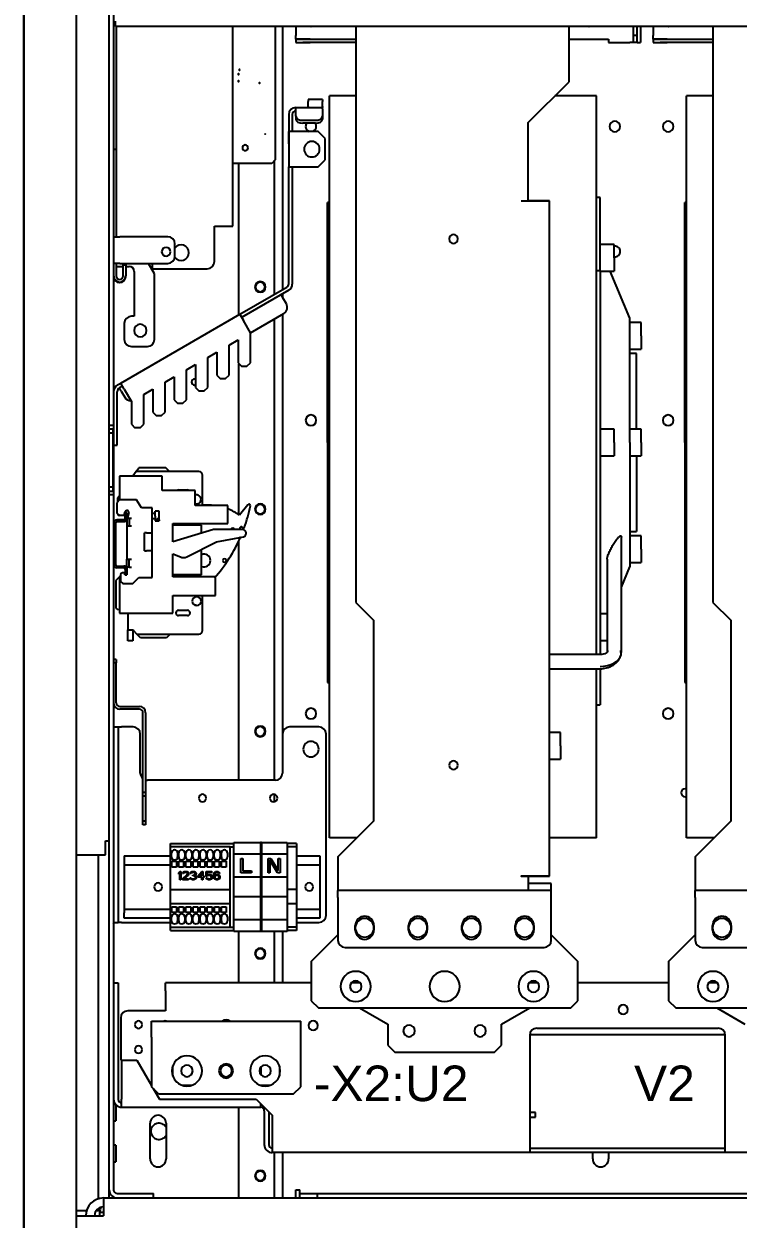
# Model space of a CAD drawing. Header units: inches. Extents: x 0 to 420, y 0 to 297.
# Drawn here: x 267.1 to 299.3, y 97 to 150.8 of the extents above; entities that cross this region are included whole.
import ezdxf
from ezdxf.enums import TextEntityAlignment as Align

# ---------------------------------------------------------------- set-up
doc = ezdxf.new("R2010")
doc.units = ezdxf.units.IN
doc.layers.add('Default', color=7, linetype='Continuous')
doc.layers.add('DV1_Default', color=7, linetype='Continuous')
doc.styles.add('SEACAD_arial_ttf', font='arial.ttf', dxfattribs={"height": 0.2})

# ---------------------------------------------------------------- blocks, each defined once
blk = doc.blocks.new('SE')
at = {"layer": 'DV1_Default', "color": 7, "linetype": 'Continuous', "ltscale": 25.4}
for p, q in [((267.145, 63.492), (267.145, 238.772)), ((267.145, 238.772), (267.145, 63.492)), ((267.145, 63.492), (267.145, 238.772)), ((267.145, 63.492), (267.145, 238.772)), ((267.145, 238.772), (267.145, 63.492)), ((269.505, 69.572), (269.505, 232.692)), ((270.985, 132.692), (270.985, 208.963)), ((271.185, 208.963), (271.185, 132.692)), ((271.265, 150.652), (271.265, 150.892)), ((327.265, 150.652), (271.265, 150.652)), ((271.305, 150.652), (271.305, 145.116)), ((276.553, 141.676), (276.553, 150.652)), ((278.461, 150.652), (278.461, 144.652)), ((278.785, 150.652), (278.785, 138.81)), ((279.385, 150.652), (279.385, 150.252)), ((282.081, 150.652), (282.081, 124.732)), ((291.681, 148.172), (291.681, 150.652)), ((294.585, 150.252), (294.585, 150.652)), ((294.745, 149.932), (294.745, 150.652)), ((294.905, 150.652), (294.905, 149.932)), ((295.465, 150.652), (295.465, 150.252)), ((298.161, 150.652), (298.161, 124.732)), ((279.385, 150.092), (279.385, 150.252)), ((279.385, 150.092), (279.385, 149.932)), ((279.385, 150.092), (279.385, 150.092)), ((279.705, 150.092), (282.081, 150.092)), ((291.681, 150.092), (293.465, 150.092)), ((293.465, 150.092), (293.465, 149.932)), ((294.745, 150.252), (294.585, 150.252)), ((294.585, 149.932), (294.585, 150.252)), ((295.465, 150.092), (295.465, 150.252)), ((295.465, 150.092), (295.465, 149.932)), ((295.465, 150.092), (295.465, 150.092)), ((295.785, 150.092), (298.161, 150.092)), ((282.081, 149.932), (279.705, 149.932)), ((293.465, 149.932), (294.425, 149.932)), ((294.585, 149.932), (294.425, 149.932)), ((294.745, 149.932), (294.585, 149.932)), ((294.745, 149.932), (294.745, 149.932)), ((294.745, 149.932), (294.905, 149.932)), ((298.161, 149.932), (295.785, 149.932)), ((289.841, 146.332), (291.681, 148.172)), ((282.081, 147.532), (280.893, 147.532)), ((280.893, 136.732), (280.893, 147.532)), ((292.917, 147.532), (291.041, 147.532)), ((292.917, 136.732), (292.917, 147.532)), ((298.161, 147.532), (296.973, 147.532)), ((296.973, 136.732), (296.973, 147.532)), ((279.385, 147.012), (280.585, 147.012)), ((279.385, 146.954), (279.385, 147.012)), ((279.385, 146.616), (279.385, 146.954)), ((280.585, 147.372), (279.945, 147.372)), ((279.945, 147.372), (279.945, 147.278)), ((279.945, 147.059), (279.945, 147.278)), ((279.945, 147.059), (279.945, 147.012)), ((280.585, 147.372), (280.585, 147.278)), ((280.585, 147.059), (280.585, 147.278)), ((280.585, 147.059), (280.585, 147.012)), ((280.585, 146.954), (280.585, 147.012)), ((280.585, 146.954), (280.585, 146.616)), ((279.065, 146.692), (279.065, 145.372)), ((279.225, 146.692), (279.225, 145.932)), ((279.385, 146.616), (279.385, 146.485)), ((280.265, 146.432), (279.705, 146.432)), ((280.585, 146.616), (280.585, 146.485)), ((289.841, 142.812), (289.841, 146.332)), ((279.385, 145.932), (279.065, 145.932)), ((279.065, 145.372), (279.065, 145.932)), ((280.385, 145.932), (279.385, 145.932)), ((280.265, 146.301), (279.705, 146.301)), ((280.705, 145.612), (280.385, 145.932)), ((279.065, 145.372), (279.065, 144.332)), ((280.705, 144.652), (280.705, 145.612)), ((271.305, 145.116), (271.185, 145.116)), ((271.305, 145.116), (271.305, 144.956)), ((271.305, 144.956), (271.305, 141.196)), ((278.301, 144.492), (276.553, 144.492)), ((276.825, 137.679), (276.825, 144.492)), ((278.461, 144.652), (278.301, 144.492)), ((278.425, 138.602), (278.425, 144.616)), ((279.065, 144.332), (279.385, 144.332)), ((279.065, 139.064), (279.065, 144.332)), ((279.225, 144.332), (279.225, 139.064)), ((279.385, 144.332), (280.385, 144.332)), ((280.385, 144.332), (280.705, 144.652)), ((280.813, 131.932), (280.813, 142.732)), ((280.893, 142.732), (280.813, 142.732)), ((290.161, 142.812), (289.841, 142.812)), ((289.841, 142.812), (290.161, 142.812)), ((290.801, 142.812), (290.481, 142.812)), ((290.481, 142.812), (290.481, 142.812)), ((290.801, 112.412), (290.801, 142.812)), ((290.801, 142.812), (290.801, 142.812)), ((293.077, 142.957), (292.917, 142.957)), ((293.077, 139.659), (293.077, 142.957)), ((296.893, 131.932), (296.893, 142.732)), ((296.973, 142.732), (296.893, 142.732)), ((275.721, 140.076), (275.721, 141.676)), ((275.721, 141.676), (276.281, 141.676)), ((276.281, 141.676), (276.553, 141.676)), ((271.185, 141.196), (271.465, 141.196)), ((273.625, 141.196), (271.465, 141.196)), ((273.945, 140.316), (273.945, 140.876)), ((293.717, 140.846), (293.077, 140.846)), ((293.717, 140.246), (293.717, 140.846)), ((271.465, 139.996), (271.185, 139.996)), ((271.305, 139.996), (271.305, 139.428)), ((271.465, 139.996), (273.625, 139.996)), ((271.609, 139.924), (271.729, 139.924)), ((271.609, 139.428), (271.609, 139.924)), ((271.729, 139.924), (271.729, 139.428)), ((273.025, 139.517), (272.748, 139.996)), ((272.921, 139.996), (272.921, 139.756)), ((293.717, 140.246), (293.717, 139.646)), ((271.305, 139.852), (271.465, 139.852)), ((271.465, 139.852), (271.609, 139.852)), ((271.729, 139.852), (271.889, 139.852)), ((271.729, 139.396), (271.729, 139.428)), ((272.105, 139.636), (272.105, 137.612)), ((272.921, 139.756), (275.401, 139.756)), ((273.025, 136.572), (273.025, 139.517)), ((293.077, 139.659), (292.917, 139.659)), ((293.077, 139.659), (293.077, 122.387)), ((293.077, 139.646), (293.717, 139.646)), ((294.421, 137.532), (293.533, 139.646)), ((271.465, 139.132), (271.449, 139.132)), ((276.866, 137.702), (278.985, 138.926)), ((279.065, 138.787), (276.946, 137.564)), ((278.799, 138.449), (278.719, 138.588)), ((278.785, 138.626), (278.785, 138.475)), ((278.959, 138.172), (278.799, 138.449)), ((277.346, 136.871), (278.842, 137.735)), ((271.503, 134.606), (276.866, 137.702)), ((271.665, 137.292), (271.665, 136.572)), ((272.105, 137.612), (271.985, 137.612)), ((276.866, 137.702), (277.026, 137.425)), ((277.346, 136.871), (277.026, 137.425)), ((278.425, 116.732), (278.425, 137.494)), ((278.785, 137.702), (278.785, 118.812)), ((294.421, 131.932), (294.421, 137.532)), ((294.925, 137.332), (294.421, 137.332)), ((294.925, 136.732), (294.925, 137.332)), ((277.346, 135.523), (277.346, 136.871)), ((280.893, 135.614), (280.893, 136.732)), ((292.917, 135.614), (292.917, 136.732)), ((294.925, 136.732), (294.925, 136.132)), ((296.973, 135.614), (296.973, 136.732)), ((271.985, 136.252), (272.705, 136.252)), ((276.383, 136.315), (276.783, 136.546)), ((276.383, 134.968), (276.383, 136.315)), ((276.783, 136.546), (276.783, 135.523)), ((294.421, 136.132), (294.925, 136.132)), ((275.423, 135.761), (275.823, 135.992)), ((275.423, 134.413), (275.423, 135.761)), ((275.823, 135.992), (275.823, 134.968)), ((280.893, 129.532), (280.893, 135.614)), ((292.917, 129.532), (292.917, 135.614)), ((294.725, 135.932), (294.421, 135.932)), ((294.725, 132.532), (294.725, 135.932)), ((296.973, 129.532), (296.973, 135.614)), ((274.463, 135.207), (274.863, 135.438)), ((274.463, 133.859), (274.463, 135.207)), ((274.863, 135.438), (274.863, 134.413)), ((276.783, 135.523), (276.943, 135.363)), ((276.825, 128.679), (276.825, 135.482)), ((276.943, 135.363), (277.186, 135.363)), ((277.186, 135.363), (277.346, 135.523)), ((271.365, 134.526), (271.503, 134.606)), ((271.663, 134.329), (271.503, 134.606)), ((273.503, 134.653), (273.903, 134.884)), ((273.503, 133.305), (273.503, 134.653)), ((273.903, 134.884), (273.903, 133.859)), ((275.823, 134.968), (275.983, 134.808)), ((275.983, 134.808), (276.223, 134.808)), ((276.223, 134.808), (276.383, 134.968)), ((271.345, 131.815), (271.345, 134.215)), ((271.583, 134.468), (271.445, 134.388)), ((271.525, 134.249), (271.445, 134.388)), ((271.525, 134.249), (271.685, 133.972)), ((271.663, 134.329), (271.983, 133.775)), ((272.543, 134.098), (272.943, 134.329)), ((272.543, 132.751), (272.543, 134.098)), ((272.943, 134.329), (272.943, 133.305)), ((274.863, 134.413), (275.023, 134.253)), ((275.023, 134.253), (275.263, 134.253)), ((275.263, 134.253), (275.423, 134.413)), ((271.983, 133.775), (271.983, 132.751)), ((273.903, 133.859), (274.063, 133.699)), ((274.063, 133.699), (274.303, 133.699)), ((274.303, 133.699), (274.463, 133.859)), ((272.943, 133.305), (273.103, 133.145)), ((273.103, 133.145), (273.343, 133.145)), ((273.343, 133.145), (273.503, 133.305)), ((271.185, 132.692), (270.985, 132.692)), ((270.985, 132.532), (270.985, 132.692)), ((270.985, 132.348), (270.985, 132.532)), ((271.145, 132.532), (270.985, 132.532)), ((270.985, 129.916), (270.985, 132.348)), ((271.145, 132.348), (270.985, 132.348)), ((271.145, 132.548), (271.185, 132.548)), ((271.145, 132.548), (271.145, 132.532)), ((271.145, 132.532), (271.145, 132.348)), ((271.145, 132.348), (271.145, 129.916)), ((271.185, 132.692), (271.185, 132.548)), ((271.185, 132.548), (271.185, 129.716)), ((271.983, 132.751), (272.143, 132.591)), ((272.383, 132.591), (272.143, 132.591)), ((272.383, 132.591), (272.543, 132.751)), ((293.717, 132.532), (293.077, 132.532)), ((293.717, 131.932), (293.717, 132.532)), ((294.925, 132.532), (294.421, 132.532)), ((294.925, 131.932), (294.925, 132.532)), ((271.185, 131.815), (271.345, 131.815)), ((280.813, 131.932), (280.813, 121.132)), ((293.717, 131.932), (293.717, 131.332)), ((294.421, 131.932), (294.421, 126.332)), ((294.925, 131.932), (294.925, 131.332)), ((296.893, 131.932), (296.893, 121.132)), ((293.077, 131.332), (293.717, 131.332)), ((294.421, 131.332), (294.925, 131.332)), ((294.725, 131.332), (294.725, 127.932)), ((272.201, 130.624), (272.319, 130.793)), ((273.528, 130.793), (272.319, 130.793)), ((273.697, 130.624), (273.528, 130.793)), ((273.369, 130.412), (271.449, 130.412)), ((271.449, 130.412), (271.449, 129.348)), ((272.201, 130.624), (272.053, 130.412)), ((275.025, 130.624), (272.201, 130.624)), ((273.369, 129.772), (273.369, 130.412)), ((275.185, 129.11), (275.185, 130.464)), ((271.145, 129.916), (270.985, 129.916)), ((270.985, 129.732), (270.985, 129.916)), ((271.145, 129.732), (270.985, 129.732)), ((270.985, 129.572), (270.985, 129.732)), ((271.145, 129.916), (271.145, 129.732)), ((271.145, 129.732), (271.145, 129.716)), ((271.185, 129.716), (271.145, 129.716)), ((271.185, 129.716), (271.185, 129.572)), ((274.849, 129.772), (273.369, 129.772)), ((274.105, 129.796), (274.505, 129.796)), ((274.849, 129.092), (274.849, 129.772)), ((271.185, 129.572), (270.985, 129.572)), ((270.985, 98.292), (270.985, 129.572)), ((271.185, 129.572), (271.185, 98.292)), ((271.449, 129.348), (271.321, 129.22)), ((271.321, 129.22), (271.321, 128.82)), ((271.37, 129.436), (271.449, 129.549)), ((271.37, 129.269), (271.37, 129.436)), ((272.209, 129.348), (271.449, 129.348)), ((272.433, 128.996), (272.209, 129.348)), ((275.433, 129.11), (275.185, 129.11)), ((277.228, 129.135), (276.849, 128.662)), ((280.893, 114.148), (280.893, 129.532)), ((292.917, 122.387), (292.917, 129.532)), ((296.973, 114.148), (296.973, 129.532)), ((271.503, 128.644), (271.449, 128.644)), ((271.481, 128.66), (271.664, 128.66)), ((271.528, 128.66), (271.503, 128.644)), ((271.664, 128.66), (271.705, 128.813)), ((271.675, 128.7), (271.689, 128.692)), ((271.689, 128.692), (271.689, 128.751)), ((271.704, 128.772), (271.693, 128.765)), ((271.694, 128.772), (271.705, 128.772)), ((271.705, 128.516), (271.705, 128.772)), ((271.785, 128.772), (271.705, 128.772)), ((271.785, 128.772), (271.785, 128.516)), ((271.868, 128.769), (271.802, 128.524)), ((272.913, 128.996), (272.433, 128.996)), ((272.913, 127.864), (272.913, 128.996)), ((273.057, 128.736), (272.913, 128.736)), ((273.057, 128.624), (273.057, 128.836)), ((273.233, 128.836), (273.057, 128.836)), ((273.057, 128.624), (273.057, 128.412)), ((273.233, 128.624), (273.233, 128.836)), ((273.233, 128.508), (273.233, 128.624)), ((276.329, 129.092), (274.849, 129.092)), ((276.329, 128.292), (276.329, 129.092)), ((271.265, 128.308), (271.265, 126.436)), ((271.641, 128.452), (271.329, 128.452)), ((271.329, 128.372), (271.641, 128.372)), ((271.785, 128.524), (271.881, 128.524)), ((271.785, 128.516), (271.785, 128.164)), ((271.881, 128.164), (271.785, 128.164)), ((271.785, 128.164), (271.785, 126.684)), ((271.881, 128.524), (271.881, 128.164)), ((271.881, 128.524), (271.985, 128.524)), ((271.985, 128.164), (271.881, 128.164)), ((272.913, 128.512), (273.057, 128.512)), ((273.057, 128.412), (273.233, 128.412)), ((273.137, 128.508), (273.233, 128.508)), ((273.137, 128.508), (273.137, 128.451)), ((273.233, 128.451), (273.137, 128.451)), ((273.233, 128.451), (273.233, 128.508)), ((273.233, 128.451), (273.233, 128.412)), ((273.849, 128.292), (276.329, 128.292)), ((273.849, 127.458), (273.849, 128.292)), ((275.145, 128.212), (273.849, 128.212)), ((275.677, 128.021), (273.849, 127.458)), ((275.145, 127.857), (275.145, 128.212)), ((276.968, 128.021), (275.677, 128.021)), ((276.858, 128.021), (276.895, 128.118)), ((276.97, 128.089), (276.969, 128.087)), ((276.969, 128.087), (277.009, 128.071)), ((272.576, 127.064), (272.576, 127.864)), ((272.664, 127.864), (272.576, 127.864)), ((272.664, 127.864), (272.817, 127.864)), ((272.817, 127.864), (272.913, 127.864)), ((272.913, 127.064), (272.913, 127.864)), ((275.807, 127.464), (277.035, 127.681)), ((276.825, 116.732), (276.825, 127.524)), ((294.037, 122.485), (294.037, 127.673)), ((294.421, 127.932), (294.725, 127.932)), ((294.925, 127.732), (294.421, 127.732)), ((294.925, 127.132), (294.925, 127.732)), ((272.576, 127.064), (272.664, 127.064)), ((272.817, 127.064), (272.664, 127.064)), ((272.913, 127.064), (272.817, 127.064)), ((272.913, 125.852), (272.913, 127.064)), ((274.479, 126.791), (275.807, 127.464)), ((275.145, 125.972), (275.145, 127.129)), ((294.925, 127.132), (294.925, 126.532)), ((271.785, 126.684), (271.881, 126.684)), ((271.785, 126.324), (271.785, 126.684)), ((271.881, 126.684), (271.985, 126.684)), ((271.881, 126.324), (271.881, 126.684)), ((273.849, 125.892), (273.849, 126.922)), ((273.849, 126.922), (274.186, 126.781)), ((293.397, 126.676), (293.397, 122.485)), ((294.421, 126.532), (294.925, 126.532)), ((271.449, 125.89), (271.3, 125.743)), ((271.329, 126.372), (271.641, 126.372)), ((271.641, 126.292), (271.329, 126.292)), ((271.497, 125.929), (271.449, 125.901)), ((271.449, 125.901), (271.449, 124.252)), ((271.497, 125.938), (271.476, 125.917)), ((271.497, 125.988), (271.497, 125.676)), ((271.673, 126.068), (271.577, 126.068)), ((271.681, 125.972), (271.673, 126.068)), ((271.689, 126.012), (271.677, 126.012)), ((271.705, 125.972), (271.681, 125.972)), ((271.689, 125.972), (271.689, 126.012)), ((271.705, 126.228), (271.705, 125.972)), ((271.705, 125.972), (271.785, 125.972)), ((271.785, 126.324), (271.785, 126.228)), ((271.881, 126.324), (271.785, 126.324)), ((271.785, 126.228), (271.785, 125.972)), ((271.881, 126.324), (271.985, 126.324)), ((275.145, 125.972), (273.849, 125.972)), ((275.769, 125.892), (273.849, 125.892)), ((275.769, 125.052), (275.769, 125.892)), ((294.037, 125.418), (294.421, 126.332)), ((271.277, 125.686), (271.277, 124.516)), ((271.497, 125.676), (271.593, 125.58)), ((271.593, 125.58), (272.041, 125.58)), ((272.041, 125.58), (272.313, 125.852)), ((272.313, 125.852), (272.913, 125.852)), ((273.849, 125.052), (275.769, 125.052)), ((273.849, 124.252), (273.849, 125.052)), ((275.185, 123.472), (275.185, 125.052)), ((271.341, 124.438), (271.449, 124.416)), ((274.105, 124.38), (274.505, 124.38)), ((282.081, 124.732), (282.881, 123.932)), ((298.161, 124.732), (298.961, 123.932)), ((271.449, 124.252), (273.849, 124.252)), ((271.816, 124.252), (271.816, 123.497)), ((274.505, 124.14), (274.105, 124.14)), ((282.881, 123.932), (282.881, 114.892)), ((293.397, 124.218), (293.077, 124.218)), ((298.961, 123.932), (298.961, 114.892)), ((271.816, 123.497), (272.056, 123.497)), ((271.816, 123.414), (271.816, 123.497)), ((271.816, 123.014), (271.816, 123.414)), ((272.056, 123.481), (272.041, 123.497)), ((272.041, 123.497), (272.041, 123.414)), ((272.041, 123.414), (272.041, 123.014)), ((272.056, 123.497), (272.056, 123.481)), ((272.056, 123.481), (272.224, 123.312)), ((272.224, 123.312), (275.025, 123.312)), ((272.387, 123.147), (272.224, 123.312)), ((273.722, 123.312), (273.557, 123.147)), ((272.041, 123.014), (271.816, 123.014)), ((273.557, 123.147), (272.387, 123.147)), ((293.077, 123.018), (293.397, 123.018)), ((271.305, 122.172), (271.185, 122.172)), ((271.305, 122.172), (271.305, 122.012)), ((293.077, 122.387), (290.801, 122.387)), ((294.021, 122.371), (294.014, 122.574)), ((271.305, 122.012), (271.185, 122.012)), ((271.305, 120.212), (271.305, 122.012)), ((290.801, 121.747), (293.077, 121.747)), ((292.917, 114.148), (292.917, 121.747)), ((293.077, 121.747), (293.077, 120.132)), ((280.813, 121.132), (280.893, 121.132)), ((296.893, 121.132), (296.973, 121.132)), ((271.465, 120.052), (272.345, 120.052)), ((292.917, 120.132), (293.077, 120.132)), ((272.345, 119.932), (271.465, 119.932)), ((272.505, 116.18), (272.505, 119.772)), ((272.625, 119.772), (272.625, 116.18)), ((271.185, 119.132), (271.385, 119.132)), ((271.385, 119.132), (271.385, 118.812)), ((271.385, 119.132), (271.545, 119.132)), ((272.065, 119.132), (271.545, 119.132)), ((280.425, 119.132), (279.105, 119.132)), ((291.293, 118.886), (290.801, 118.886)), ((291.293, 118.286), (291.293, 118.886)), ((271.385, 118.812), (271.385, 110.652)), ((272.385, 117.052), (272.385, 118.812)), ((278.785, 118.812), (278.785, 117.052)), ((280.745, 110.652), (280.745, 118.812)), ((291.293, 118.286), (291.293, 117.686)), ((290.801, 117.686), (291.293, 117.686)), ((278.465, 116.732), (272.705, 116.732)), ((272.625, 116.18), (272.505, 116.18)), ((272.505, 116.02), (272.505, 116.18)), ((272.625, 116.02), (272.505, 116.02)), ((272.505, 114.892), (272.505, 116.02)), ((272.625, 116.18), (272.625, 116.02)), ((272.625, 116.02), (272.625, 114.892)), ((278.425, 115.769), (278.425, 116.095)), ((272.625, 114.892), (272.505, 114.892)), ((272.505, 114.732), (272.505, 114.892)), ((272.625, 114.732), (272.505, 114.732)), ((272.625, 114.892), (272.625, 114.732)), ((282.881, 114.892), (281.281, 113.292)), ((281.281, 113.292), (282.881, 114.892)), ((298.961, 114.892), (297.361, 113.292)), ((297.361, 113.292), (298.961, 114.892)), ((282.137, 114.148), (280.893, 114.148)), ((292.917, 114.148), (290.801, 114.148)), ((298.217, 114.148), (296.973, 114.148)), ((270.825, 113.372), (270.825, 114.012)), ((270.825, 114.012), (270.985, 114.012)), ((273.745, 113.892), (276.593, 113.892)), ((273.745, 113.742), (273.745, 113.892)), ((276.433, 113.742), (273.745, 113.742)), ((273.745, 111.812), (273.745, 113.742)), ((276.433, 113.742), (276.593, 113.742)), ((276.433, 110.122), (276.433, 113.742)), ((276.593, 113.932), (277.793, 113.932)), ((276.593, 113.412), (276.593, 113.932)), ((277.793, 113.932), (277.793, 113.412)), ((277.833, 113.932), (277.793, 113.932)), ((277.833, 113.932), (278.993, 113.932)), ((277.833, 113.932), (277.833, 113.412)), ((278.993, 113.932), (278.993, 113.412)), ((279.409, 113.892), (278.993, 113.892)), ((279.409, 113.742), (278.993, 113.742)), ((279.409, 113.892), (279.409, 113.742)), ((279.409, 113.742), (279.409, 111.812)), ((269.505, 113.372), (269.68, 113.372)), ((269.68, 113.372), (270.132, 113.372)), ((270.132, 113.372), (270.317, 113.372)), ((270.317, 113.372), (270.505, 113.372)), ((270.505, 113.372), (270.825, 113.372)), ((270.505, 97.901), (270.505, 113.372)), ((271.665, 113.332), (273.745, 113.332)), ((271.665, 113.332), (271.665, 113.092)), ((271.665, 113.092), (271.665, 112.932)), ((273.793, 113.284), (273.793, 113.46)), ((273.797, 113.084), (274.013, 113.084)), ((273.797, 112.828), (273.797, 113.084)), ((274.013, 113.084), (274.013, 112.828)), ((274.065, 113.46), (274.065, 113.284)), ((274.113, 113.284), (274.113, 113.46)), ((274.117, 113.084), (274.333, 113.084)), ((274.117, 112.828), (274.117, 113.084)), ((274.333, 113.084), (274.333, 112.828)), ((274.385, 113.46), (274.385, 113.284)), ((274.433, 113.284), (274.433, 113.46)), ((274.437, 113.084), (274.653, 113.084)), ((274.437, 112.828), (274.437, 113.084)), ((274.653, 113.084), (274.653, 112.828)), ((274.705, 113.46), (274.705, 113.284)), ((274.753, 113.284), (274.753, 113.46)), ((274.757, 113.084), (274.973, 113.084)), ((274.757, 112.828), (274.757, 113.084)), ((274.973, 113.084), (274.973, 112.828)), ((275.025, 113.46), (275.025, 113.284)), ((275.073, 113.284), (275.073, 113.46)), ((275.077, 113.084), (275.293, 113.084)), ((275.077, 112.828), (275.077, 113.084)), ((275.293, 113.084), (275.293, 112.828)), ((275.345, 113.46), (275.345, 113.284)), ((275.393, 113.284), (275.393, 113.46)), ((275.397, 113.084), (275.613, 113.084)), ((275.397, 112.828), (275.397, 113.084)), ((275.613, 113.084), (275.613, 112.828)), ((275.665, 113.46), (275.665, 113.284)), ((275.713, 113.284), (275.713, 113.46)), ((275.717, 113.084), (275.933, 113.084)), ((275.717, 112.828), (275.717, 113.084)), ((275.933, 113.084), (275.933, 112.828)), ((275.985, 113.46), (275.985, 113.284)), ((276.033, 113.284), (276.033, 113.46)), ((276.037, 113.084), (276.253, 113.084)), ((276.037, 112.828), (276.037, 113.084)), ((276.253, 113.084), (276.253, 112.828)), ((276.305, 113.46), (276.305, 113.284)), ((277.793, 113.412), (276.593, 113.412)), ((276.593, 112.372), (276.593, 113.412)), ((276.913, 113.212), (276.993, 113.212)), ((276.913, 112.572), (276.913, 113.212)), ((276.993, 113.212), (276.993, 112.654)), ((277.793, 113.412), (277.793, 112.372)), ((277.833, 113.412), (277.833, 112.372)), ((278.993, 113.412), (277.833, 113.412)), ((278.139, 112.572), (278.139, 113.212)), ((278.139, 113.212), (278.259, 113.212)), ((278.553, 112.572), (278.219, 113.13)), ((278.219, 113.13), (278.219, 112.572)), ((278.259, 113.212), (278.593, 112.667)), ((278.593, 112.667), (278.593, 113.212)), ((278.593, 113.212), (278.673, 113.212)), ((278.673, 113.212), (278.673, 112.572)), ((278.993, 113.412), (278.993, 112.372)), ((279.409, 113.332), (280.465, 113.332)), ((280.465, 113.332), (280.465, 113.092)), ((280.465, 113.092), (280.465, 112.932)), ((281.281, 113.292), (281.281, 112.412)), ((281.281, 113.292), (281.281, 113.292)), ((297.361, 113.292), (297.361, 112.412)), ((297.361, 113.292), (297.361, 113.292)), ((271.665, 112.932), (271.665, 112.852)), ((271.665, 112.932), (273.745, 112.932)), ((271.665, 112.852), (271.665, 111.012)), ((274.013, 112.828), (273.797, 112.828)), ((274.333, 112.828), (274.117, 112.828)), ((274.121, 112.572), (274.168, 112.628)), ((274.121, 112.508), (274.121, 112.572)), ((274.168, 112.564), (274.121, 112.508)), ((274.168, 112.628), (274.215, 112.628)), ((274.168, 112.252), (274.168, 112.564)), ((274.215, 112.628), (274.215, 112.252)), ((274.277, 112.292), (274.497, 112.492)), ((274.285, 112.54), (274.293, 112.572)), ((274.324, 112.54), (274.285, 112.54)), ((274.293, 112.572), (274.324, 112.604)), ((274.324, 112.604), (274.356, 112.62)), ((274.34, 112.564), (274.324, 112.54)), ((274.364, 112.58), (274.34, 112.564)), ((274.536, 112.468), (274.34, 112.292)), ((274.356, 112.62), (274.411, 112.628)), ((274.403, 112.588), (274.364, 112.58)), ((274.434, 112.588), (274.403, 112.588)), ((274.411, 112.628), (274.442, 112.628)), ((274.473, 112.58), (274.434, 112.588)), ((274.653, 112.828), (274.437, 112.828)), ((274.442, 112.628), (274.489, 112.62)), ((274.497, 112.564), (274.473, 112.58)), ((274.489, 112.62), (274.52, 112.604)), ((274.512, 112.54), (274.497, 112.564)), ((274.497, 112.492), (274.512, 112.524)), ((274.512, 112.524), (274.512, 112.54)), ((274.52, 112.604), (274.552, 112.572)), ((274.552, 112.492), (274.536, 112.468)), ((274.552, 112.572), (274.559, 112.54)), ((274.559, 112.524), (274.552, 112.492)), ((274.559, 112.54), (274.559, 112.524)), ((274.63, 112.54), (274.638, 112.572)), ((274.669, 112.54), (274.63, 112.54)), ((274.638, 112.572), (274.669, 112.604)), ((274.669, 112.604), (274.7, 112.62)), ((274.685, 112.564), (274.669, 112.54)), ((274.708, 112.58), (274.685, 112.564)), ((274.7, 112.62), (274.755, 112.628)), ((274.747, 112.588), (274.708, 112.58)), ((274.779, 112.588), (274.747, 112.588)), ((274.747, 112.428), (274.747, 112.46)), ((274.747, 112.46), (274.779, 112.46)), ((274.779, 112.428), (274.747, 112.428)), ((274.755, 112.628), (274.771, 112.628)), ((274.973, 112.828), (274.757, 112.828)), ((274.771, 112.628), (274.826, 112.62)), ((274.818, 112.58), (274.779, 112.588)), ((274.779, 112.46), (274.826, 112.476)), ((274.826, 112.42), (274.779, 112.428)), ((274.841, 112.564), (274.818, 112.58)), ((274.826, 112.62), (274.857, 112.604)), ((274.826, 112.476), (274.841, 112.492)), ((274.857, 112.54), (274.841, 112.564)), ((274.841, 112.492), (274.857, 112.524)), ((274.873, 112.468), (274.841, 112.444)), ((274.841, 112.444), (274.881, 112.428)), ((274.857, 112.604), (274.888, 112.572)), ((274.857, 112.524), (274.857, 112.54)), ((274.888, 112.492), (274.873, 112.468)), ((274.881, 112.428), (274.896, 112.404)), ((274.888, 112.572), (274.896, 112.54)), ((274.896, 112.524), (274.888, 112.492)), ((274.896, 112.54), (274.896, 112.524)), ((274.967, 112.412), (275.155, 112.628)), ((275.155, 112.564), (275.022, 112.412)), ((275.293, 112.828), (275.077, 112.828)), ((275.155, 112.628), (275.202, 112.628)), ((275.155, 112.412), (275.155, 112.564)), ((275.202, 112.628), (275.202, 112.412)), ((275.343, 112.42), (275.343, 112.628)), ((275.343, 112.628), (275.609, 112.628)), ((275.609, 112.588), (275.382, 112.588)), ((275.382, 112.588), (275.382, 112.46)), ((275.382, 112.46), (275.421, 112.484)), ((275.613, 112.828), (275.397, 112.828)), ((275.429, 112.444), (275.398, 112.42)), ((275.421, 112.484), (275.46, 112.492)), ((275.46, 112.452), (275.429, 112.444)), ((275.46, 112.492), (275.507, 112.492)), ((275.507, 112.452), (275.46, 112.452)), ((275.507, 112.492), (275.546, 112.484)), ((275.539, 112.444), (275.507, 112.452)), ((275.562, 112.428), (275.539, 112.444)), ((275.546, 112.484), (275.586, 112.46)), ((275.578, 112.404), (275.562, 112.428)), ((275.586, 112.46), (275.609, 112.428)), ((275.609, 112.628), (275.609, 112.588)), ((275.609, 112.428), (275.625, 112.388)), ((275.687, 112.468), (275.695, 112.524)), ((275.687, 112.412), (275.687, 112.468)), ((275.695, 112.524), (275.711, 112.564)), ((275.711, 112.564), (275.734, 112.596)), ((275.933, 112.828), (275.717, 112.828)), ((275.734, 112.516), (275.727, 112.468)), ((275.727, 112.452), (275.774, 112.484)), ((275.727, 112.468), (275.727, 112.452)), ((275.734, 112.596), (275.774, 112.62)), ((275.742, 112.54), (275.734, 112.516)), ((275.758, 112.564), (275.742, 112.54)), ((275.758, 112.428), (275.742, 112.412)), ((275.781, 112.58), (275.758, 112.564)), ((275.781, 112.444), (275.758, 112.428)), ((275.774, 112.62), (275.813, 112.628)), ((275.774, 112.484), (275.813, 112.492)), ((275.805, 112.588), (275.781, 112.58)), ((275.805, 112.452), (275.781, 112.444)), ((275.852, 112.588), (275.805, 112.588)), ((275.86, 112.452), (275.805, 112.452)), ((275.813, 112.628), (275.844, 112.628)), ((275.813, 112.492), (275.852, 112.492)), ((275.844, 112.628), (275.883, 112.62)), ((275.875, 112.58), (275.852, 112.588)), ((275.852, 112.492), (275.891, 112.484)), ((275.883, 112.444), (275.86, 112.452)), ((275.899, 112.564), (275.875, 112.58)), ((275.883, 112.62), (275.922, 112.596)), ((275.907, 112.428), (275.883, 112.444)), ((275.891, 112.484), (275.93, 112.46)), ((275.915, 112.54), (275.899, 112.564)), ((275.922, 112.412), (275.907, 112.428)), ((275.954, 112.54), (275.915, 112.54)), ((275.922, 112.596), (275.946, 112.564)), ((275.93, 112.46), (275.954, 112.436)), ((275.946, 112.564), (275.954, 112.54)), ((275.954, 112.436), (275.969, 112.396)), ((276.253, 112.828), (276.037, 112.828)), ((277.393, 112.572), (276.913, 112.572)), ((276.993, 112.654), (277.393, 112.654)), ((277.393, 112.654), (277.393, 112.572)), ((278.219, 112.572), (278.139, 112.572)), ((278.673, 112.572), (278.553, 112.572)), ((279.409, 112.932), (280.465, 112.932)), ((280.465, 112.932), (280.465, 112.852)), ((280.465, 112.852), (280.465, 111.012)), ((274.215, 112.252), (274.168, 112.252)), ((274.277, 112.252), (274.277, 112.292)), ((274.559, 112.252), (274.277, 112.252)), ((274.34, 112.292), (274.559, 112.292)), ((274.559, 112.292), (274.559, 112.252)), ((274.63, 112.316), (274.622, 112.34)), ((274.622, 112.34), (274.661, 112.34)), ((274.646, 112.292), (274.63, 112.316)), ((274.669, 112.276), (274.646, 112.292)), ((274.661, 112.34), (274.669, 112.324)), ((274.669, 112.324), (274.685, 112.308)), ((274.7, 112.26), (274.669, 112.276)), ((274.685, 112.308), (274.7, 112.3)), ((274.7, 112.3), (274.74, 112.292)), ((274.732, 112.252), (274.7, 112.26)), ((274.794, 112.252), (274.732, 112.252)), ((274.74, 112.292), (274.787, 112.292)), ((274.787, 112.292), (274.826, 112.3)), ((274.826, 112.26), (274.794, 112.252)), ((274.849, 112.404), (274.826, 112.42)), ((274.826, 112.3), (274.841, 112.308)), ((274.857, 112.276), (274.826, 112.26)), ((274.841, 112.308), (274.857, 112.324)), ((274.865, 112.372), (274.849, 112.404)), ((274.857, 112.324), (274.865, 112.34)), ((274.881, 112.292), (274.857, 112.276)), ((274.865, 112.34), (274.865, 112.372)), ((274.896, 112.316), (274.881, 112.292)), ((274.896, 112.404), (274.904, 112.372)), ((274.904, 112.34), (274.896, 112.316)), ((274.904, 112.372), (274.904, 112.34)), ((274.967, 112.364), (274.967, 112.412)), ((275.155, 112.364), (274.967, 112.364)), ((275.022, 112.412), (275.155, 112.412)), ((275.155, 112.252), (275.155, 112.364)), ((275.202, 112.252), (275.155, 112.252)), ((275.202, 112.412), (275.28, 112.412)), ((275.28, 112.364), (275.202, 112.364)), ((275.202, 112.364), (275.202, 112.252)), ((275.28, 112.412), (275.28, 112.364)), ((275.398, 112.42), (275.343, 112.42)), ((275.358, 112.316), (275.343, 112.348)), ((275.343, 112.348), (275.39, 112.348)), ((275.382, 112.284), (275.358, 112.316)), ((275.421, 112.26), (275.382, 112.284)), ((275.39, 112.348), (275.405, 112.316)), ((275.405, 112.316), (275.429, 112.3)), ((275.46, 112.252), (275.421, 112.26)), ((275.429, 112.3), (275.46, 112.292)), ((275.46, 112.292), (275.507, 112.292)), ((275.507, 112.252), (275.46, 112.252)), ((275.507, 112.292), (275.539, 112.3)), ((275.546, 112.26), (275.507, 112.252)), ((275.539, 112.3), (275.562, 112.316)), ((275.586, 112.284), (275.546, 112.26)), ((275.562, 112.316), (275.578, 112.34)), ((275.586, 112.38), (275.578, 112.404)), ((275.578, 112.34), (275.586, 112.364)), ((275.586, 112.364), (275.586, 112.38)), ((275.609, 112.316), (275.586, 112.284)), ((275.625, 112.356), (275.609, 112.316)), ((275.625, 112.388), (275.625, 112.356)), ((275.695, 112.356), (275.687, 112.412)), ((275.711, 112.316), (275.695, 112.356)), ((275.734, 112.284), (275.711, 112.316)), ((275.742, 112.412), (275.734, 112.388)), ((275.734, 112.388), (275.734, 112.364)), ((275.734, 112.364), (275.742, 112.34)), ((275.774, 112.26), (275.734, 112.284)), ((275.742, 112.34), (275.758, 112.316)), ((275.758, 112.316), (275.781, 112.3)), ((275.813, 112.252), (275.774, 112.26)), ((275.781, 112.3), (275.805, 112.292)), ((275.805, 112.292), (275.86, 112.292)), ((275.852, 112.252), (275.813, 112.252)), ((275.891, 112.26), (275.852, 112.252)), ((275.86, 112.292), (275.883, 112.3)), ((275.883, 112.3), (275.907, 112.316)), ((275.93, 112.284), (275.891, 112.26)), ((275.907, 112.316), (275.922, 112.34)), ((275.93, 112.388), (275.922, 112.412)), ((275.922, 112.34), (275.93, 112.364)), ((275.93, 112.364), (275.93, 112.388)), ((275.954, 112.316), (275.93, 112.284)), ((275.969, 112.356), (275.954, 112.316)), ((275.969, 112.396), (275.969, 112.356)), ((276.593, 111.492), (276.593, 112.372)), ((277.793, 112.372), (276.593, 112.372)), ((277.793, 112.372), (277.793, 111.492)), ((277.833, 112.372), (277.833, 111.492)), ((278.993, 112.372), (277.833, 112.372)), ((278.993, 112.372), (278.993, 111.492)), ((281.281, 112.412), (281.281, 111.772)), ((289.841, 112.412), (290.161, 112.412)), ((289.841, 112.412), (289.841, 111.772)), ((290.881, 112.092), (289.841, 112.092)), ((290.881, 112.092), (289.841, 112.092)), ((290.881, 111.772), (290.881, 112.092)), ((290.881, 112.092), (290.881, 112.092)), ((297.361, 112.412), (297.361, 111.772)), ((273.745, 111.172), (273.745, 111.812)), ((273.745, 111.812), (276.433, 111.812)), ((276.593, 110.452), (276.593, 111.492)), ((277.793, 111.492), (276.593, 111.492)), ((277.793, 111.492), (277.793, 110.452)), ((277.833, 111.492), (277.833, 110.452)), ((278.993, 111.492), (277.833, 111.492)), ((279.409, 111.812), (278.993, 111.812)), ((278.993, 111.492), (278.993, 110.452)), ((279.409, 111.812), (279.409, 111.172)), ((289.841, 111.772), (281.281, 111.772)), ((281.281, 111.452), (281.281, 111.772)), ((281.281, 111.452), (281.281, 109.532)), ((290.881, 111.772), (289.841, 111.772)), ((290.881, 111.452), (290.881, 111.772)), ((290.881, 109.532), (290.881, 111.452)), ((305.921, 111.772), (297.361, 111.772)), ((297.361, 111.452), (297.361, 111.772)), ((297.361, 111.452), (297.361, 109.532)), ((271.665, 111.012), (271.665, 110.932)), ((271.665, 110.932), (273.745, 110.932)), ((271.665, 110.932), (271.665, 110.772)), ((273.745, 110.122), (273.745, 111.172)), ((276.433, 111.172), (273.745, 111.172)), ((273.797, 111.036), (274.013, 111.036)), ((273.797, 110.78), (273.797, 111.036)), ((274.013, 111.036), (274.013, 110.78)), ((274.117, 111.036), (274.333, 111.036)), ((274.117, 110.78), (274.117, 111.036)), ((274.333, 111.036), (274.333, 110.78)), ((274.437, 111.036), (274.653, 111.036)), ((274.437, 110.78), (274.437, 111.036)), ((274.653, 111.036), (274.653, 110.78)), ((274.757, 111.036), (274.973, 111.036)), ((274.757, 110.78), (274.757, 111.036)), ((274.973, 111.036), (274.973, 110.78)), ((275.077, 111.036), (275.293, 111.036)), ((275.077, 110.78), (275.077, 111.036)), ((275.293, 111.036), (275.293, 110.78)), ((275.397, 111.036), (275.613, 111.036)), ((275.397, 110.78), (275.397, 111.036)), ((275.613, 111.036), (275.613, 110.78)), ((275.717, 111.036), (275.933, 111.036)), ((275.717, 110.78), (275.717, 111.036)), ((275.933, 111.036), (275.933, 110.78)), ((276.037, 111.036), (276.253, 111.036)), ((276.037, 110.78), (276.037, 111.036)), ((276.253, 111.036), (276.253, 110.78)), ((279.409, 111.172), (278.993, 111.172)), ((279.409, 111.172), (279.409, 110.122)), ((279.409, 110.932), (280.465, 110.932)), ((280.465, 111.012), (280.465, 110.932)), ((280.465, 110.932), (280.465, 110.772)), ((271.185, 110.332), (271.385, 110.332)), ((271.385, 110.652), (271.385, 110.332)), ((271.545, 110.332), (271.385, 110.332)), ((271.545, 110.332), (273.745, 110.332)), ((271.665, 110.532), (271.665, 110.772)), ((273.745, 110.532), (271.665, 110.532)), ((273.793, 110.404), (273.793, 110.58)), ((274.013, 110.78), (273.797, 110.78)), ((274.065, 110.58), (274.065, 110.404)), ((274.113, 110.404), (274.113, 110.58)), ((274.333, 110.78), (274.117, 110.78)), ((274.385, 110.58), (274.385, 110.404)), ((274.433, 110.404), (274.433, 110.58)), ((274.653, 110.78), (274.437, 110.78)), ((274.705, 110.58), (274.705, 110.404)), ((274.753, 110.404), (274.753, 110.58)), ((274.973, 110.78), (274.757, 110.78)), ((275.025, 110.58), (275.025, 110.404)), ((275.073, 110.404), (275.073, 110.58)), ((275.293, 110.78), (275.077, 110.78)), ((275.345, 110.58), (275.345, 110.404)), ((275.393, 110.404), (275.393, 110.58)), ((275.613, 110.78), (275.397, 110.78)), ((275.665, 110.58), (275.665, 110.404)), ((275.713, 110.404), (275.713, 110.58)), ((275.933, 110.78), (275.717, 110.78)), ((275.985, 110.58), (275.985, 110.404)), ((276.033, 110.404), (276.033, 110.58)), ((276.253, 110.78), (276.037, 110.78)), ((276.305, 110.58), (276.305, 110.404)), ((276.593, 109.932), (276.593, 110.452)), ((277.793, 110.452), (276.593, 110.452)), ((277.793, 110.452), (277.793, 109.932)), ((277.833, 110.452), (277.833, 109.932)), ((278.993, 110.452), (277.833, 110.452)), ((278.993, 110.452), (278.993, 109.932)), ((280.465, 110.532), (279.409, 110.532)), ((279.409, 110.332), (280.425, 110.332)), ((280.465, 110.772), (280.465, 110.532)), ((273.745, 110.122), (276.433, 110.122)), ((273.745, 109.972), (273.745, 110.122)), ((273.745, 109.972), (276.593, 109.972)), ((276.433, 110.122), (276.593, 110.122)), ((277.793, 109.932), (276.593, 109.932)), ((276.825, 107.612), (276.825, 109.932)), ((277.833, 109.932), (277.793, 109.932)), ((278.993, 109.932), (277.833, 109.932)), ((278.425, 107.612), (278.425, 109.932)), ((278.785, 109.932), (278.785, 107.612)), ((279.409, 110.122), (278.993, 110.122)), ((279.409, 109.972), (278.993, 109.972)), ((279.409, 110.122), (279.409, 109.972)), ((280.081, 108.572), (281.281, 109.772)), ((281.281, 109.772), (280.081, 108.572)), ((282.061, 109.992), (282.061, 110.192)), ((282.901, 110.192), (282.901, 109.992)), ((284.461, 109.992), (284.461, 110.192)), ((285.301, 110.192), (285.301, 109.992)), ((286.861, 109.992), (286.861, 110.192)), ((287.701, 110.192), (287.701, 109.992)), ((289.261, 109.992), (289.261, 110.192)), ((290.101, 110.192), (290.101, 109.992)), ((290.881, 109.772), (292.081, 108.572)), ((292.081, 108.572), (290.881, 109.772)), ((296.161, 108.572), (297.361, 109.772)), ((297.361, 109.772), (296.161, 108.572)), ((298.141, 109.992), (298.141, 110.192)), ((298.981, 110.192), (298.981, 109.992)), ((281.601, 109.212), (290.561, 109.212)), ((297.681, 109.212), (306.641, 109.212)), ((280.081, 108.572), (280.081, 106.812)), ((280.081, 108.572), (280.081, 108.572)), ((292.081, 108.572), (292.081, 108.572)), ((292.081, 106.812), (292.081, 108.572)), ((296.161, 108.572), (296.161, 106.812)), ((296.161, 108.572), (296.161, 108.572)), ((271.185, 107.612), (271.385, 107.612)), ((271.385, 107.612), (271.385, 107.292)), ((280.081, 107.612), (273.525, 107.612)), ((273.525, 107.252), (273.525, 107.612)), ((282.286, 107.612), (281.876, 107.612)), ((290.286, 107.612), (289.876, 107.612)), ((296.161, 107.612), (292.081, 107.612)), ((298.366, 107.612), (297.956, 107.612)), ((271.385, 107.292), (271.385, 106.012)), ((273.525, 107.252), (273.525, 106.356)), ((281.401, 107.452), (281.401, 107.452)), ((282.761, 107.452), (282.761, 107.452)), ((285.401, 107.452), (285.401, 107.452)), ((286.761, 107.452), (286.761, 107.452)), ((289.401, 107.452), (289.401, 107.452)), ((290.761, 107.452), (290.761, 107.452)), ((297.481, 107.452), (297.481, 107.452)), ((298.841, 107.452), (298.841, 107.452)), ((280.081, 106.812), (280.401, 106.492)), ((291.761, 106.492), (292.081, 106.812)), ((296.161, 106.812), (296.481, 106.492)), ((271.385, 106.012), (271.385, 102.372)), ((271.505, 106.036), (271.505, 104.132)), ((273.525, 106.356), (271.825, 106.356)), ((280.401, 106.492), (291.761, 106.492)), ((282.251, 106.492), (283.521, 105.759)), ((288.641, 105.759), (289.911, 106.492)), ((296.481, 106.492), (307.841, 106.492)), ((298.331, 106.492), (299.601, 105.759)), ((272.885, 105.892), (279.605, 105.892)), ((272.885, 105.172), (272.885, 105.892)), ((279.605, 105.172), (279.605, 105.892)), ((283.521, 105.759), (283.521, 104.812)), ((284.221, 105.452), (284.221, 105.452)), ((284.741, 105.452), (284.741, 105.452)), ((287.421, 105.452), (287.421, 105.452)), ((287.941, 105.452), (287.941, 105.452)), ((288.641, 104.812), (288.641, 105.759)), ((290.233, 105.572), (298.393, 105.572)), ((272.885, 105.172), (272.885, 102.932)), ((279.605, 102.932), (279.605, 105.172)), ((289.913, 105.252), (289.913, 100.332)), ((298.712, 105.276), (289.914, 105.276)), ((298.713, 100.332), (298.713, 105.252)), ((283.521, 104.812), (283.841, 104.492)), ((283.841, 104.492), (288.321, 104.492)), ((288.321, 104.492), (288.641, 104.812)), ((271.505, 104.132), (272.225, 104.132)), ((271.545, 104.132), (271.545, 102.372)), ((272.225, 104.132), (272.885, 102.989)), ((273.845, 103.422), (273.845, 103.882)), ((277.805, 103.818), (277.805, 103.486)), ((278.645, 103.882), (278.645, 103.422)), ((273.205, 102.612), (272.885, 102.932)), ((272.962, 102.854), (273.241, 102.372)), ((273.977, 103.2), (274.033, 103.144)), ((274.255, 103.012), (274.715, 103.012)), ((277.775, 103.012), (278.235, 103.012)), ((278.457, 103.144), (278.513, 103.2)), ((279.285, 102.612), (279.605, 102.932)), ((271.545, 102.012), (271.545, 102.372)), ((273.205, 102.612), (279.285, 102.612)), ((273.241, 102.372), (277.605, 102.372)), ((277.605, 102.372), (278.325, 101.652)), ((271.281, 102.144), (271.185, 102.144)), ((271.281, 102.144), (271.281, 101.4)), ((271.545, 102.012), (277.805, 102.012)), ((276.825, 97.932), (276.825, 102.012)), ((277.805, 102.012), (277.805, 102.172)), ((277.965, 101.852), (277.965, 100.332)), ((278.165, 101.812), (278.165, 100.332)), ((290.165, 101.772), (289.913, 101.772)), ((290.165, 101.572), (290.165, 101.772)), ((271.185, 101.4), (271.281, 101.4)), ((272.825, 99.692), (272.825, 101.292)), ((273.545, 101.292), (273.545, 99.692)), ((278.325, 101.652), (278.325, 100.332)), ((289.913, 101.572), (290.165, 101.572)), ((271.281, 100.304), (271.185, 100.304)), ((271.281, 100.304), (271.281, 99.56)), ((278.325, 100.332), (278.325, 99.972)), ((289.913, 100.332), (289.913, 99.972)), ((289.913, 100.172), (298.713, 100.172)), ((298.713, 99.972), (298.713, 100.332)), ((271.185, 99.56), (271.281, 99.56)), ((289.913, 99.972), (278.325, 99.972)), ((278.425, 97.932), (278.425, 99.972)), ((278.785, 99.972), (278.785, 97.932)), ((298.713, 99.972), (289.913, 99.972)), ((292.745, 99.692), (292.745, 99.972)), ((293.465, 99.972), (293.465, 99.692)), ((319.925, 99.972), (298.713, 99.972)), ((270.725, 97.932), (271.345, 97.932)), ((270.725, 97.932), (270.725, 97.132)), ((270.985, 97.932), (270.985, 98.292)), ((271.185, 97.97), (271.185, 97.932)), ((271.345, 98.132), (272.665, 98.132)), ((271.345, 97.932), (272.665, 97.932)), ((272.665, 98.132), (272.985, 98.132)), ((272.665, 97.932), (272.985, 97.932)), ((272.985, 97.932), (272.985, 98.132)), ((272.985, 97.932), (325.305, 97.932)), ((279.385, 98.292), (279.561, 98.292)), ((279.385, 97.932), (279.385, 98.292)), ((279.561, 98.132), (279.561, 98.292)), ((279.561, 97.932), (279.561, 98.132)), ((279.561, 98.132), (280.361, 98.132)), ((280.361, 97.932), (280.361, 98.132)), ((280.361, 98.132), (325.305, 98.132)), ((269.505, 97.372), (269.68, 97.372)), ((269.68, 97.372), (269.962, 97.372)), ((270.405, 97.372), (270.505, 97.372)), ((270.505, 97.372), (270.505, 97.466)), ((270.505, 97.372), (270.57, 97.372)), ((269.505, 97.132), (270.725, 97.132)), ((270.565, 97.132), (270.565, 97.292)), ((270.565, 97.292), (270.565, 97.292)), ((270.565, 97.292), (270.725, 97.292))]:
    blk.add_line(p, q, dxfattribs=at)
for centre, radius, start, end in [((280.065, 150.972), 0.32, 268.7821, 271.2179), ((280.065, 150.972), 0.32, 268.774, 271.226), ((292.585, 150.972), 0.32, 268.7821, 271.2179), ((292.585, 150.972), 0.32, 268.774, 271.226), ((296.145, 150.972), 0.32, 268.7821, 271.2179), ((296.145, 150.972), 0.32, 268.774, 271.226), ((276.802, 148.505), 0.02, 0, 180), ((276.802, 148.505), 0.02, 180, 360), ((276.853, 148.708), 0.02, 0, 180), ((276.853, 148.708), 0.02, 180, 360), ((276.802, 148.2), 0.02, 0, 180), ((276.802, 148.2), 0.02, 180, 360), ((277.751, 148.116), 0.016, 0, 180), ((277.751, 148.116), 0.016, 180, 360), ((279.385, 146.692), 0.32, 90, 180), ((279.385, 146.692), 0.16, 90, 180), ((293.745, 146.156), 0.24, 0, 180), ((296.145, 146.156), 0.24, 0, 180), ((278.004, 145.813), 0.0044, 0, 180), ((278.004, 145.813), 0.0044, 180, 360), ((280.065, 146.156), 0.24, 142.7212, 180), ((280.065, 146.156), 0.24, 180, 248.9605), ((280.065, 146.156), 0.24, 291.0395, 360), ((280.065, 146.156), 0.24, 0, 37.2788), ((293.745, 146.156), 0.24, 180, 360), ((296.145, 146.156), 0.24, 180, 360), ((277.105, 145.196), 0.128, 0, 180), ((280.105, 145.132), 0.35, 0, 180), ((277.105, 145.196), 0.128, 180, 360), ((280.105, 145.132), 0.35, 180, 360), ((273.625, 140.876), 0.32, 0, 90), ((286.481, 141.092), 0.2, 0, 180), ((286.481, 141.092), 0.2, 180, 360), ((286.481, 141.092), 0.2, 180, 360), ((273.545, 140.516), 0.2, 0, 180), ((273.545, 140.516), 0.2, 180, 360), ((274.225, 140.476), 0.35, 215.9703, 360), ((274.225, 140.476), 0.35, 0, 143.1301), ((293.745, 140.532), 0.24, 0, 96.6998), ((293.745, 140.532), 0.24, 263.3002, 360), ((273.625, 140.316), 0.32, 270, 360), ((275.401, 140.076), 0.32, 270, 360), ((271.457, 139.428), 0.272, 180, 360), ((271.449, 139.396), 0.264, 180, 270), ((271.457, 139.428), 0.152, 180, 360), ((271.465, 139.396), 0.264, 270, 360), ((271.889, 139.636), 0.216, 0, 90), ((277.785, 138.932), 0.24, 0, 180), ((277.785, 138.932), 0.24, 180, 360), ((277.785, 138.932), 0.212, 0, 180), ((277.785, 138.932), 0.212, 180, 360), ((278.905, 139.064), 0.16, 300, 360), ((278.905, 139.064), 0.32, 300, 360), ((278.682, 138.012), 0.32, 300, 30), ((271.985, 137.292), 0.32, 90, 180), ((272.385, 136.972), 0.284, 0, 180), ((272.385, 136.972), 0.284, 180, 360), ((271.985, 136.572), 0.32, 180, 270), ((272.705, 136.572), 0.32, 270, 360), ((271.545, 134.215), 0.36, 120, 180), ((274.825, 134.652), 0.136, 90, 270), ((274.825, 134.652), 0.136, 73.5272, 90), ((274.825, 134.652), 0.136, 270, 286.4728), ((271.545, 134.215), 0.2, 120, 180), ((271.962, 134.132), 0.32, 210, 270), ((280.065, 132.932), 0.24, 0, 180), ((280.065, 132.932), 0.24, 180, 360), ((296.145, 132.932), 0.24, 0, 180), ((296.145, 132.932), 0.24, 180, 360), ((275.025, 130.464), 0.16, 0, 90), ((274.105, 129.676), 0.12, 90, 126.4862), ((274.505, 129.676), 0.12, 53.5138, 90), ((274.921, 129.372), 0.2, 0, 111.1002), ((274.921, 129.372), 0.2, 248.8998, 360), ((275.433, 126.649), 2.462, 82.9902, 90), ((277.278, 129.094), 0.0648, 348.1969, 141.2652), ((277.785, 128.932), 0.24, 0, 180), ((277.785, 128.932), 0.212, 0, 180), ((271.481, 128.82), 0.16, 180, 270), ((271.449, 128.723), 0.0792, 195.2914, 270), ((271.786, 128.791), 0.084, 345, 165), ((275.433, 126.649), 2.462, 54.8855, 68.656), ((270.333, 130.546), 7.16, 339.9852, 348.1969), ((277.785, 128.932), 0.24, 180, 360), ((277.785, 128.932), 0.212, 180, 360), ((271.329, 128.308), 0.144, 90, 180), ((271.329, 128.308), 0.064, 90, 180), ((271.641, 128.516), 0.064, 270, 360), ((271.641, 128.516), 0.144, 270, 360), ((276.542, 127.947), 0.124, 36.4092, 143.5908), ((276.933, 128.103), 0.04, 339.1185, 158.97), ((276.968, 127.844), 0.177, 292.4294, 90), ((277.023, 128.109), 0.04, 248.97, 339.9852), ((270.557, 130.427), 6.907, 318.3781, 336.7169), ((271.329, 126.436), 0.144, 180, 270), ((271.329, 126.436), 0.064, 180, 270), ((274.321, 127.103), 0.35, 247.3, 296.856), ((275.257, 126.62), 0.284, 0, 113.2265), ((275.257, 126.62), 0.284, 246.7735, 360), ((276.177, 126.62), 0.08, 0, 180), ((276.177, 126.62), 0.08, 180, 360), ((271.577, 125.988), 0.08, 90, 180), ((271.641, 126.228), 0.144, 0, 90), ((271.641, 126.228), 0.064, 0, 90), ((271.357, 125.686), 0.08, 134.74, 180), ((274.921, 124.792), 0.2, 0, 180), ((271.356, 124.516), 0.0792, 180, 258.83), ((274.105, 124.26), 0.12, 90, 270), ((274.505, 124.26), 0.12, 270, 90), ((274.921, 124.792), 0.2, 180, 360), ((274.825, 124.492), 0.136, 90, 97.4056), ((274.825, 124.492), 0.136, 47.0518, 90), ((275.025, 123.472), 0.16, 270, 360), ((271.465, 120.212), 0.28, 180, 270), ((271.465, 120.212), 0.16, 180, 270), ((272.345, 119.772), 0.28, 0, 90), ((280.065, 119.732), 0.24, 0, 180), ((296.145, 119.732), 0.24, 0, 180), ((272.345, 119.772), 0.16, 0, 90), ((280.065, 119.732), 0.24, 180, 360), ((296.145, 119.732), 0.24, 180, 360), ((272.065, 118.812), 0.32, 0, 90), ((277.785, 118.932), 0.24, 0, 180), ((277.785, 118.932), 0.24, 180, 360), ((277.785, 118.932), 0.212, 0, 180), ((277.785, 118.932), 0.212, 180, 360), ((279.105, 118.812), 0.32, 90, 180), ((280.425, 118.812), 0.32, 0, 90), ((280.065, 118.132), 0.35, 0, 180), ((280.065, 118.132), 0.35, 180, 360), ((286.481, 117.412), 0.2, 0, 180), ((286.481, 117.412), 0.2, 180, 360), ((286.481, 117.412), 0.2, 180, 360), ((272.705, 117.052), 0.32, 180, 231.3178), ((272.705, 117.052), 0.32, 255.5225, 270), ((278.465, 117.052), 0.32, 270, 360), ((296.905, 116.172), 0.18, 90, 270), ((296.905, 116.172), 0.18, 67.8039, 90), ((275.185, 115.932), 0.168, 0, 180), ((275.185, 115.932), 0.168, 180, 360), ((278.385, 115.932), 0.168, 0, 180), ((278.385, 115.932), 0.168, 180, 360), ((296.905, 116.172), 0.18, 270, 292.1961), ((273.929, 113.46), 0.136, 0, 180), ((274.249, 113.46), 0.136, 0, 180), ((274.569, 113.46), 0.136, 0, 180), ((274.889, 113.46), 0.136, 0, 180), ((275.209, 113.46), 0.136, 0, 180), ((275.529, 113.46), 0.136, 0, 180), ((275.849, 113.46), 0.136, 0, 180), ((276.169, 113.46), 0.136, 0, 180), ((273.929, 113.284), 0.136, 180, 360), ((274.249, 113.284), 0.136, 180, 360), ((274.569, 113.284), 0.136, 180, 360), ((274.889, 113.284), 0.136, 180, 360), ((275.209, 113.284), 0.136, 180, 360), ((275.529, 113.284), 0.136, 180, 360), ((275.849, 113.284), 0.136, 180, 360), ((276.169, 113.284), 0.136, 180, 360), ((273.185, 111.932), 0.18, 0, 180), ((273.185, 111.932), 0.18, 180, 360), ((279.985, 111.932), 0.18, 0, 180), ((279.985, 111.932), 0.18, 180, 360), ((273.929, 110.58), 0.136, 0, 180), ((273.929, 110.404), 0.136, 180, 360), ((274.249, 110.58), 0.136, 0, 180), ((274.249, 110.404), 0.136, 180, 360), ((274.569, 110.58), 0.136, 0, 180), ((274.569, 110.404), 0.136, 180, 360), ((274.889, 110.58), 0.136, 0, 180), ((274.889, 110.404), 0.136, 180, 360), ((275.209, 110.58), 0.136, 0, 180), ((275.209, 110.404), 0.136, 180, 360), ((275.529, 110.58), 0.136, 0, 180), ((275.529, 110.404), 0.136, 180, 360), ((275.849, 110.58), 0.136, 0, 180), ((275.849, 110.404), 0.136, 180, 360), ((276.169, 110.58), 0.136, 0, 180), ((276.169, 110.404), 0.136, 180, 360), ((280.425, 110.652), 0.32, 270, 360), ((282.481, 110.192), 0.42, 0, 180), ((282.481, 110.092), 0.42, 0, 180), ((284.881, 110.192), 0.42, 0, 180), ((284.881, 110.092), 0.42, 0, 180), ((287.281, 110.192), 0.42, 0, 180), ((287.281, 110.092), 0.42, 0, 180), ((289.681, 110.192), 0.42, 0, 180), ((289.681, 110.092), 0.42, 0, 180), ((298.561, 110.192), 0.42, 0, 180), ((298.561, 110.092), 0.42, 0, 180), ((282.481, 110.092), 0.42, 180, 360), ((282.481, 110.092), 0.42, 180, 360), ((282.481, 109.992), 0.42, 180, 360), ((282.481, 109.992), 0.42, 180, 360), ((284.881, 110.092), 0.42, 180, 360), ((284.881, 110.092), 0.42, 180, 360), ((284.881, 109.992), 0.42, 180, 360), ((284.881, 109.992), 0.42, 180, 360), ((287.281, 110.092), 0.42, 180, 360), ((287.281, 110.092), 0.42, 180, 360), ((287.281, 109.992), 0.42, 180, 360), ((287.281, 109.992), 0.42, 180, 360), ((289.681, 110.092), 0.42, 180, 360), ((289.681, 110.092), 0.42, 180, 360), ((289.681, 109.992), 0.42, 180, 360), ((289.681, 109.992), 0.42, 180, 360), ((298.561, 110.092), 0.42, 180, 360), ((298.561, 110.092), 0.42, 180, 360), ((298.561, 109.992), 0.42, 180, 360), ((298.561, 109.992), 0.42, 180, 360), ((281.601, 109.532), 0.32, 180, 270), ((290.561, 109.532), 0.32, 270, 360), ((297.681, 109.532), 0.32, 180, 270), ((277.785, 108.932), 0.24, 0, 180), ((277.785, 108.932), 0.24, 180, 360), ((277.785, 108.932), 0.212, 0, 180), ((277.785, 108.932), 0.212, 180, 360), ((282.081, 107.452), 0.68, 0, 180), ((286.081, 107.452), 0.68, 0, 180), ((290.081, 107.452), 0.68, 0, 180), ((298.161, 107.452), 0.68, 0, 180), ((282.081, 107.452), 0.26, 0, 180), ((290.081, 107.452), 0.26, 0, 180), ((298.161, 107.452), 0.26, 0, 180), ((282.081, 107.452), 0.68, 180, 360), ((282.081, 107.452), 0.68, 180, 360), ((282.081, 107.452), 0.26, 180, 360), ((282.081, 107.452), 0.26, 180, 360), ((286.081, 107.452), 0.68, 180, 360), ((286.081, 107.452), 0.68, 180, 360), ((290.081, 107.452), 0.68, 180, 360), ((290.081, 107.452), 0.68, 180, 360), ((290.081, 107.452), 0.26, 180, 360), ((290.081, 107.452), 0.26, 180, 360), ((298.161, 107.452), 0.68, 180, 360), ((298.161, 107.452), 0.68, 180, 360), ((298.161, 107.452), 0.26, 180, 360), ((298.161, 107.452), 0.26, 180, 360), ((294.121, 106.412), 0.212, 0, 180), ((271.825, 106.036), 0.32, 90, 180), ((294.121, 106.412), 0.212, 180, 360), ((272.305, 105.732), 0.168, 0, 180), ((272.305, 105.732), 0.168, 180, 360), ((273.505, 105.732), 0.168, 72.2472, 107.7528), ((276.245, 105.692), 0.26, 50.2849, 129.7151), ((280.161, 105.692), 0.212, 0, 180), ((280.161, 105.692), 0.212, 180, 360), ((284.481, 105.452), 0.26, 0, 180), ((284.481, 105.452), 0.26, 180, 360), ((284.481, 105.452), 0.26, 180, 360), ((287.681, 105.452), 0.26, 0, 180), ((287.681, 105.452), 0.26, 180, 360), ((287.681, 105.452), 0.26, 180, 360), ((290.233, 105.252), 0.32, 90, 180), ((298.393, 105.252), 0.32, 0, 90), ((272.305, 104.612), 0.168, 0, 180), ((272.305, 104.612), 0.168, 180, 360), ((274.485, 103.652), 0.68, 0, 180), ((274.485, 103.652), 0.26, 0, 180), ((276.245, 103.652), 0.32, 0, 180), ((276.245, 103.652), 0.26, 0, 180), ((278.005, 103.652), 0.68, 0, 180), ((278.005, 103.652), 0.26, 0, 180), ((274.485, 103.652), 0.68, 180, 360), ((274.485, 103.652), 0.26, 180, 360), ((276.245, 103.652), 0.32, 180, 360), ((276.245, 103.652), 0.26, 180, 360), ((278.005, 103.652), 0.68, 180, 360), ((278.005, 103.652), 0.26, 180, 360), ((271.545, 102.372), 0.36, 180, 219.2965), ((271.545, 102.372), 0.16, 180, 270), ((271.545, 102.372), 0.36, 222.8334, 270), ((277.805, 101.852), 0.16, 0, 90), ((273.185, 101.292), 0.36, 0, 180), ((273.225, 100.932), 0.368, 29.5918, 330.4082), ((278.325, 100.332), 0.36, 180, 270), ((278.325, 100.332), 0.16, 180, 270), ((273.185, 99.692), 0.36, 180, 360), ((293.105, 99.692), 0.36, 180, 360), ((277.785, 98.932), 0.24, 0, 180), ((277.785, 98.932), 0.212, 0, 180), ((277.785, 98.932), 0.24, 180, 360), ((277.785, 98.932), 0.212, 180, 360), ((270.725, 97.132), 0.8, 90, 180), ((271.345, 98.292), 0.36, 180, 270), ((271.345, 98.292), 0.16, 180, 270), ((270.725, 97.132), 0.4, 90, 180), ((271.205, 97.292), 0.64, 159.7585, 180)]:
    blk.add_arc(centre, radius, start, end, dxfattribs=at)
for centre, major_axis in [((279.705, 150.092), (-0.32, 0)), ((295.785, 150.092), (-0.32, 0)), ((290.161, 142.812), (0.32, 0)), ((290.161, 112.412), (0.64, 0))]:
    blk.add_ellipse(centre, major_axis=major_axis, ratio=0.000006, dxfattribs=at)
for centre, major_axis, ratio, start_param, end_param in [((279.705, 149.932), (0.32, 0), 0.000006, 3.141593, 6.283185), ((295.785, 149.932), (0.32, 0), 0.000006, 3.141593, 6.283185), ((279.705, 146.616), (0.32, 0), 0.573576, 3.141593, 4.712389), ((279.705, 146.485), (0.32, 0), 0.573576, 3.141593, 4.712389), ((280.265, 146.616), (0.32, 0), 0.573576, 4.712389, 6.283185), ((280.265, 146.485), (0.32, 0), 0.573576, 4.712389, 6.283185), ((290.161, 142.812), (-0.64, 0), 0.000006, 0, 3.141593), ((293.077, 122.485), (0.96, 0), 0.653827, 4.712389, 6.10928), ((293.717, 122.485), (-0.32, 0), 0.756644, 6.192979, 6.283185), ((293.717, 122.485), (-0.32, 0), 0.756644, 5.897975, 5.961638), ((293.717, 122.485), (-0.32, 0), 0.756644, 3.141593, 3.51693)]:
    blk.add_ellipse(centre, major_axis=major_axis, ratio=ratio, start_param=start_param, end_param=end_param, dxfattribs=at)
for points, knots in [([(293.397, 126.676), (293.397, 126.683), (293.397, 126.698), (293.401, 126.723), (293.407, 126.756), (293.418, 126.797), (293.438, 126.862), (293.468, 126.943), (293.507, 127.035), (293.55, 127.125), (293.596, 127.215), (293.646, 127.306), (293.7, 127.397), (293.759, 127.486), (293.818, 127.567), (293.874, 127.635), (293.924, 127.686), (293.966, 127.719), (294.001, 127.733), (294.024, 127.726), (294.034, 127.705), (294.036, 127.688), (294.037, 127.678), (294.037, 127.673)], [0, 0, 0, 0, 0.013967, 0.028447, 0.043978, 0.068189, 0.095936, 0.152672, 0.210212, 0.270303, 0.334496, 0.403723, 0.478765, 0.559604, 0.642287, 0.721099, 0.791609, 0.852872, 0.906266, 0.955012, 0.977617, 0.988938, 1, 1, 1, 1]), ([(293.419, 122.574), (293.42, 122.552), (293.419, 122.512), (293.35, 122.444), (293.228, 122.396), (293.133, 122.39), (293.077, 122.387)], [0, 0, 0, 0, 0.222714, 0.473934, 0.73905, 1, 1, 1, 1]), ([(293.077, 121.747), (293.183, 121.755), (293.377, 121.773), (293.683, 121.906), (293.923, 122.116), (293.988, 122.278), (294.021, 122.371)], [0, 0, 0, 0, 0.225577, 0.478975, 0.743673, 1, 1, 1, 1])]:
    blk.add_open_spline(points, degree=3, knots=knots, dxfattribs=at)
blk.add_open_spline([(271.185, 110.279), (271.187, 110.3), (271.191, 110.318), (271.199, 110.334)], degree=3, dxfattribs=at)
at = {"layer": 'DV1_Default', "color": 7, "linetype": 'Continuous', "ltscale": 25.4, "style": 'SEACAD_arial_ttf'}
blk.add_text('-X2:U2            V2           W2', height=1.6, dxfattribs=at).set_placement((280.2, 103.891), align=Align.TOP_LEFT)

msp = doc.modelspace()

# ---------------------------------------------------------------- block references
at = {"layer": 'Default'}
msp.add_blockref('SE', (0, 0), dxfattribs=at)

doc.saveas('drawing.dxf')
